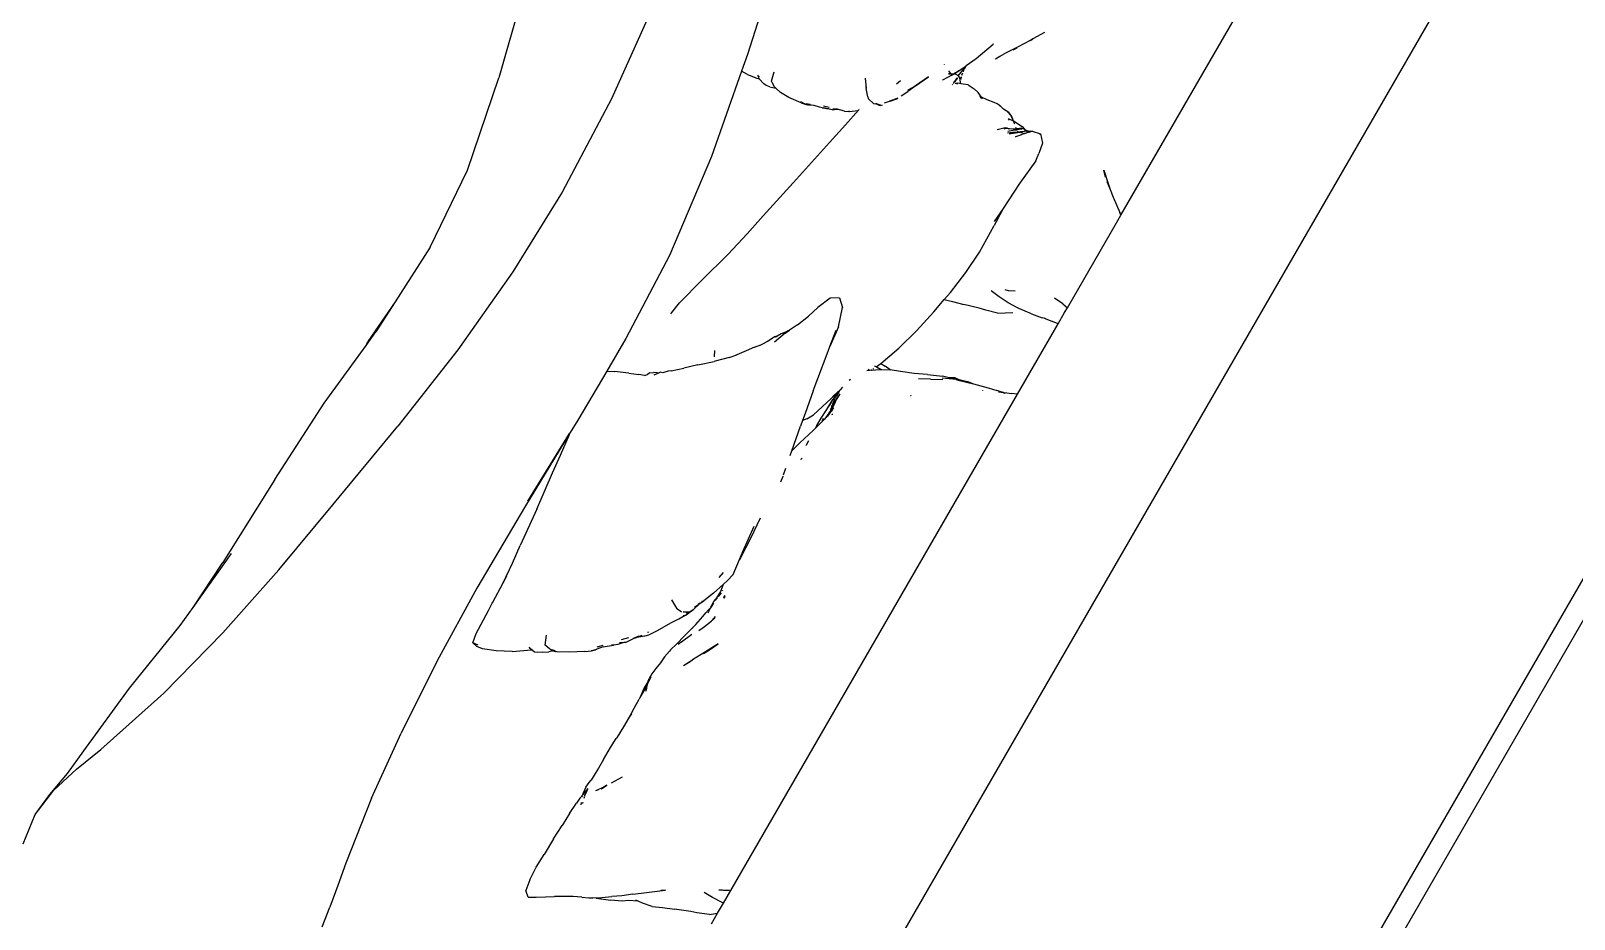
# Model space of a CAD drawing. Extents: x -4.5 to 11.4, y -6.8 to 6.5.
# Drawn here: x 2.802 to 3.981, y -5.005 to -4.326 of the extents above; entities that cross this region are included whole.
import ezdxf

# ---------------------------------------------------------------- set-up
doc = ezdxf.new("R2010")
doc.units = 0
doc.layers.get('0').update_dxf_attribs({"linetype": 'CONTINUOUS'})

msp = doc.modelspace()

# ---------------------------------------------------------------- linework, layer by layer
for p, q in [((3.4502, -5.046), (4.213, -3.725)), ((4.4062, -4.0517), (3.2733, -6.0133)), ((3.6347, -4.4664), (3.7888, -4.1997)), ((3.183, -4.2784), (3.1594, -4.3615)), ((3.2783, -4.3044), (3.2456, -4.3775)), ((3.3609, -4.3077), (3.3493, -4.3437)), ((3.5764, -4.3267), (3.5675, -4.3316)), ((3.5241, -4.3467), (3.537, -4.3356)), ((3.537, -4.3356), (3.5374, -4.3352)), ((3.5556, -4.338), (3.5455, -4.3431)), ((3.5524, -4.34), (3.5555, -4.3384)), ((3.5653, -4.3328), (3.5556, -4.338)), ((3.5653, -4.3328), (3.5675, -4.3316)), ((3.5675, -4.3316), (3.5658, -4.3326)), ((3.3493, -4.3437), (3.3449, -4.3563)), ((3.4996, -4.351), (3.4997, -4.3512)), ((3.5166, -4.3521), (3.5241, -4.3467)), ((3.5388, -4.3468), (3.5455, -4.3431)), ((3.5388, -4.3468), (3.5423, -4.345)), ((3.1355, -4.4319), (3.1594, -4.3615)), ((3.3449, -4.3563), (3.3219, -4.4216)), ((3.3494, -4.3588), (3.3449, -4.3563)), ((3.3494, -4.3588), (3.3566, -4.3616)), ((3.3566, -4.3616), (3.3582, -4.3621)), ((3.3581, -4.3607), (3.3572, -4.3593)), ((3.3582, -4.3621), (3.3581, -4.3607)), ((3.3582, -4.3604), (3.3586, -4.3608)), ((3.3619, -4.366), (3.3582, -4.3621)), ((3.3678, -4.3639), (3.3697, -4.3569)), ((3.4394, -4.3616), (3.44, -4.3696)), ((3.4502, -5.6757), (4.213, -4.3547)), ((3.4878, -4.3608), (3.4719, -4.3718)), ((3.4878, -4.3608), (3.472, -4.3716)), ((3.4778, -4.3675), (3.4878, -4.3608)), ((3.4985, -4.3631), (3.4986, -4.363)), ((3.4986, -4.363), (3.5063, -4.3588)), ((3.5044, -4.358), (3.5029, -4.3584)), ((3.5029, -4.3584), (3.5039, -4.3585)), ((3.503, -4.3561), (3.5044, -4.358)), ((3.504, -4.3585), (3.5063, -4.3588)), ((3.5046, -4.358), (3.5044, -4.358)), ((3.5044, -4.358), (3.5044, -4.3581)), ((3.5044, -4.3581), (3.5046, -4.3583)), ((3.5046, -4.358), (3.5071, -4.3583)), ((3.5046, -4.3583), (3.5063, -4.3588)), ((3.505, -4.3598), (3.5052, -4.3597)), ((3.5073, -4.3583), (3.5052, -4.3597)), ((3.5075, -4.3584), (3.5059, -4.3594)), ((3.5063, -4.3587), (3.5071, -4.3583)), ((3.5063, -4.3588), (3.5063, -4.3587)), ((3.5063, -4.3587), (3.5065, -4.3588)), ((3.5071, -4.3583), (3.5077, -4.3579)), ((3.5073, -4.3583), (3.5071, -4.3583)), ((3.5083, -4.3576), (3.5073, -4.3583)), ((3.5073, -4.3583), (3.5077, -4.3579)), ((3.5073, -4.3583), (3.5075, -4.3584)), ((3.511, -4.3561), (3.5075, -4.3584)), ((3.5075, -4.3584), (3.5082, -4.3585)), ((3.5077, -4.3579), (3.5083, -4.3576)), ((3.5082, -4.3585), (3.5103, -4.3597)), ((3.5083, -4.3576), (3.511, -4.3561)), ((3.5083, -4.3634), (3.5093, -4.3617)), ((3.5086, -4.3633), (3.5098, -4.3615)), ((3.5099, -4.3615), (3.5088, -4.3632)), ((3.5093, -4.3617), (3.5095, -4.3614)), ((3.5103, -4.3597), (3.5105, -4.36)), ((3.5105, -4.36), (3.5139, -4.3556)), ((3.5105, -4.36), (3.5117, -4.3618)), ((3.511, -4.3561), (3.5164, -4.3522)), ((3.5123, -4.3659), (3.5117, -4.3618)), ((3.5123, -4.3624), (3.5128, -4.3608)), ((3.5127, -4.3608), (3.5123, -4.3624)), ((3.5132, -4.3592), (3.5131, -4.3594)), ((3.5136, -4.3578), (3.5132, -4.3592)), ((3.5132, -4.3593), (3.5136, -4.3578)), ((3.516, -4.3529), (3.5139, -4.3556)), ((3.514, -4.3566), (3.5147, -4.3555)), ((3.5146, -4.3555), (3.514, -4.3566)), ((3.5154, -4.3538), (3.5149, -4.3549)), ((3.5151, -4.3547), (3.5162, -4.3528)), ((3.516, -4.3529), (3.5154, -4.3538)), ((3.5161, -4.3528), (3.516, -4.3529)), ((3.5164, -4.3522), (3.5161, -4.3528)), ((3.5163, -4.3526), (3.5166, -4.3521)), ((3.5164, -4.3522), (3.5166, -4.3521)), ((3.3637, -4.3674), (3.3619, -4.366)), ((3.3664, -4.3682), (3.3637, -4.3674)), ((3.3664, -4.3682), (3.3711, -4.3693)), ((3.3684, -4.3656), (3.3678, -4.3639)), ((3.37, -4.3682), (3.3684, -4.3656)), ((3.37, -4.3682), (3.3711, -4.3693)), ((3.3711, -4.3693), (3.3745, -4.3726)), ((3.3811, -4.3765), (3.3745, -4.3726)), ((3.4397, -4.3682), (3.44, -4.3696)), ((3.4414, -4.3759), (3.44, -4.3696)), ((3.4662, -4.3638), (3.4633, -4.3664)), ((3.4667, -4.3753), (3.4719, -4.3718)), ((3.4721, -4.3707), (3.4778, -4.3675)), ((3.5061, -4.3668), (3.5064, -4.3664)), ((3.5068, -4.3658), (3.5076, -4.3646)), ((3.5071, -4.3656), (3.5076, -4.3646)), ((3.5076, -4.3646), (3.5083, -4.3637)), ((3.5076, -4.3646), (3.5081, -4.3637)), ((3.5084, -4.3637), (3.508, -4.3644)), ((3.5081, -4.3655), (3.5099, -4.3659)), ((3.5081, -4.3655), (3.5102, -4.3655)), ((3.5123, -4.3659), (3.5102, -4.3655)), ((3.5142, -4.3662), (3.5123, -4.3659)), ((3.5179, -4.3669), (3.5142, -4.3662)), ((3.5179, -4.3669), (3.5227, -4.3698)), ((3.5227, -4.3698), (3.5256, -4.3726)), ((3.5281, -4.3762), (3.5256, -4.3726)), ((3.2456, -4.3775), (3.2079, -4.4489)), ((3.3905, -4.3805), (3.3811, -4.3765)), ((3.39, -4.3794), (3.3931, -4.3814)), ((3.3905, -4.3805), (3.3943, -4.3819)), ((3.3943, -4.3819), (3.393, -4.3812)), ((3.3943, -4.3819), (3.3931, -4.3814)), ((3.3942, -4.3811), (3.3973, -4.3816)), ((3.3957, -4.3821), (3.3943, -4.3819)), ((3.3963, -4.3823), (3.3943, -4.3819)), ((3.3943, -4.3819), (3.3955, -4.382)), ((3.3961, -4.3821), (3.398, -4.3822)), ((3.397, -4.3822), (3.3961, -4.3822)), ((3.4004, -4.3825), (3.3963, -4.3823)), ((3.397, -4.3822), (3.398, -4.3822)), ((3.4043, -4.3838), (3.4004, -4.3825)), ((3.4064, -4.3843), (3.4043, -4.3838)), ((3.4097, -4.3851), (3.4064, -4.3843)), ((3.4064, -4.3843), (3.4074, -4.3844)), ((3.4119, -4.384), (3.4074, -4.3832)), ((3.4074, -4.3844), (3.4075, -4.3844)), ((3.4087, -4.3847), (3.4075, -4.3844)), ((3.4075, -4.3844), (3.4084, -4.3845)), ((3.4087, -4.3845), (3.4115, -4.3848)), ((3.4109, -4.3852), (3.4087, -4.3847)), ((3.4109, -4.3852), (3.4097, -4.3851)), ((3.414, -4.3858), (3.4109, -4.3852)), ((3.414, -4.3858), (3.4179, -4.3854)), ((3.4177, -4.3853), (3.4147, -4.3854)), ((3.4174, -4.3853), (3.4184, -4.3852)), ((3.4179, -4.3854), (3.4177, -4.3853)), ((3.4179, -4.3854), (3.4186, -4.3853)), ((3.4236, -4.3868), (3.4179, -4.3854)), ((3.4341, -4.3862), (3.4243, -4.3973)), ((3.4273, -4.3872), (3.4338, -4.3863)), ((3.4338, -4.3863), (3.4341, -4.3862)), ((3.4347, -4.3856), (3.4341, -4.3862)), ((3.4353, -4.3848), (3.4353, -4.3849)), ((3.4414, -4.3759), (3.4414, -4.376)), ((3.4414, -4.376), (3.4417, -4.3773)), ((3.446, -4.3813), (3.4417, -4.3773)), ((3.449, -4.3819), (3.446, -4.3813)), ((3.4473, -4.3811), (3.449, -4.3819)), ((3.4477, -4.3811), (3.4476, -4.3811)), ((3.4477, -4.3811), (3.4507, -4.3822)), ((3.4492, -4.382), (3.4477, -4.3811)), ((3.449, -4.3819), (3.4492, -4.382)), ((3.4492, -4.382), (3.4498, -4.3824)), ((3.4504, -4.3823), (3.4492, -4.382)), ((3.4498, -4.3824), (3.4504, -4.3823)), ((3.4513, -4.3825), (3.4498, -4.3824)), ((3.4504, -4.3823), (3.4507, -4.3822)), ((3.4513, -4.3825), (3.4504, -4.3823)), ((3.4507, -4.3822), (3.4513, -4.3825)), ((3.4507, -4.3822), (3.451, -4.3822)), ((3.4513, -4.3825), (3.4526, -4.3822)), ((3.4583, -4.3793), (3.4539, -4.3807)), ((3.4606, -4.3783), (3.4578, -4.3793)), ((3.4583, -4.3793), (3.4635, -4.3774)), ((3.4609, -4.3782), (3.4609, -4.3782)), ((3.464, -4.3771), (3.4616, -4.3779)), ((3.4635, -4.3774), (3.4645, -4.377)), ((3.527, -4.3758), (3.528, -4.3771)), ((3.5281, -4.3762), (3.527, -4.3758)), ((3.5325, -4.3782), (3.5281, -4.3762)), ((3.5283, -4.3767), (3.5288, -4.3775)), ((3.538, -4.3802), (3.5325, -4.3782)), ((3.5402, -4.3813), (3.538, -4.3802)), ((3.5425, -4.3828), (3.5402, -4.3813)), ((3.5417, -4.3825), (3.5425, -4.3828)), ((3.5425, -4.3828), (3.5451, -4.3853)), ((3.5491, -4.388), (3.5451, -4.3853)), ((3.412, -4.4108), (3.4243, -4.3973)), ((3.4236, -4.3868), (3.4265, -4.3872)), ((3.4273, -4.3872), (3.4265, -4.3872)), ((3.5509, -4.3903), (3.5477, -4.3872)), ((3.5507, -4.3903), (3.5477, -4.3872)), ((3.5495, -4.3937), (3.5488, -4.3929)), ((3.5527, -4.3945), (3.5488, -4.3929)), ((3.5509, -4.3903), (3.5491, -4.388)), ((3.5514, -4.391), (3.5509, -4.3903)), ((3.5509, -4.3903), (3.5509, -4.3903)), ((3.551, -4.3906), (3.5509, -4.3903)), ((3.5514, -4.391), (3.551, -4.3906)), ((3.5524, -4.3939), (3.551, -4.3906)), ((3.5524, -4.3939), (3.5514, -4.391)), ((3.5527, -4.3945), (3.5524, -4.3939)), ((3.5533, -4.3947), (3.5527, -4.3945)), ((3.5531, -4.3956), (3.5527, -4.3945)), ((3.5529, -4.3955), (3.5529, -4.3955)), ((3.5531, -4.3957), (3.553, -4.3957)), ((3.5534, -4.3966), (3.5531, -4.3957)), ((3.5536, -4.3969), (3.5532, -4.3959)), ((3.5533, -4.3947), (3.5593, -4.3986)), ((3.5462, -4.3997), (3.5402, -4.4012)), ((3.5456, -4.4003), (3.5472, -4.4)), ((3.548, -4.3999), (3.5462, -4.3997)), ((3.5472, -4.4), (3.5462, -4.3997)), ((3.5472, -4.4), (3.548, -4.3999)), ((3.5488, -4.4005), (3.5472, -4.4)), ((3.5571, -4.403), (3.5482, -4.4038)), ((3.5521, -4.4033), (3.5482, -4.4038)), ((3.5522, -4.4017), (3.5484, -4.4024)), ((3.5496, -4.4004), (3.5488, -4.4005)), ((3.5488, -4.4005), (3.549, -4.4006)), ((3.5574, -4.4031), (3.5493, -4.4045)), ((3.5496, -4.4004), (3.5547, -4.4001)), ((3.557, -4.4029), (3.5521, -4.4033)), ((3.5534, -4.4015), (3.5522, -4.4017)), ((3.5534, -4.4015), (3.5526, -4.4014)), ((3.5535, -4.4015), (3.5526, -4.4017)), ((3.555, -4.4013), (3.5534, -4.4015)), ((3.5535, -4.4015), (3.5534, -4.4015)), ((3.555, -4.4013), (3.5535, -4.4015)), ((3.5541, -4.4017), (3.5535, -4.4015)), ((3.5543, -4.4018), (3.5541, -4.4017)), ((3.5542, -4.4065), (3.5594, -4.4044)), ((3.5587, -4.4049), (3.5542, -4.4065)), ((3.5547, -4.4001), (3.5544, -4.3993)), ((3.5547, -4.4001), (3.5573, -4.4)), ((3.555, -4.4013), (3.5547, -4.4009)), ((3.5551, -4.4013), (3.555, -4.4008)), ((3.5553, -4.4017), (3.555, -4.4013)), ((3.5551, -4.4013), (3.555, -4.4013)), ((3.5589, -4.4007), (3.5551, -4.4013)), ((3.5553, -4.4017), (3.5551, -4.4013)), ((3.557, -4.4029), (3.5558, -4.4024)), ((3.5581, -4.4028), (3.557, -4.4029)), ((3.5571, -4.403), (3.557, -4.4029)), ((3.5581, -4.4028), (3.5571, -4.403)), ((3.5574, -4.4031), (3.5571, -4.403)), ((3.5573, -4.4), (3.5586, -4.4)), ((3.5583, -4.4029), (3.5574, -4.4031)), ((3.5595, -4.4027), (3.5581, -4.4028)), ((3.5581, -4.4028), (3.5583, -4.4029)), ((3.5595, -4.4027), (3.5583, -4.4029)), ((3.559, -4.4038), (3.5585, -4.4036)), ((3.561, -4.401), (3.5586, -4.4)), ((3.5592, -4.4033), (3.5598, -4.4035)), ((3.5593, -4.3986), (3.561, -4.4007)), ((3.5594, -4.4044), (3.56, -4.4042)), ((3.5626, -4.4022), (3.5595, -4.4027)), ((3.56, -4.4042), (3.5599, -4.4042)), ((3.56, -4.4042), (3.5608, -4.404)), ((3.5602, -4.4043), (3.56, -4.4042)), ((3.5606, -4.4039), (3.5608, -4.404)), ((3.5608, -4.404), (3.5615, -4.4037)), ((3.5608, -4.404), (3.5611, -4.4041)), ((3.561, -4.4007), (3.561, -4.401)), ((3.5637, -4.4021), (3.561, -4.401)), ((3.5611, -4.4041), (3.561, -4.4041)), ((3.5611, -4.4012), (3.5613, -4.4022)), ((3.5616, -4.4039), (3.5611, -4.4041)), ((3.5611, -4.4041), (3.5611, -4.4041)), ((3.5615, -4.4037), (3.5649, -4.4027)), ((3.5615, -4.4035), (3.5615, -4.4037)), ((3.5615, -4.4037), (3.5616, -4.4039)), ((3.565, -4.4027), (3.5616, -4.4039)), ((3.5616, -4.4039), (3.5616, -4.404)), ((3.5626, -4.4022), (3.5637, -4.4021)), ((3.5637, -4.4021), (3.5654, -4.402)), ((3.5642, -4.4023), (3.5637, -4.4021)), ((3.5649, -4.4026), (3.5644, -4.4024)), ((3.5649, -4.4027), (3.5668, -4.4021)), ((3.5649, -4.4026), (3.5649, -4.4027)), ((3.5649, -4.4027), (3.565, -4.4027)), ((3.5668, -4.4021), (3.565, -4.4027)), ((3.565, -4.4027), (3.5653, -4.4033)), ((3.5654, -4.402), (3.5668, -4.4021)), ((3.5668, -4.4021), (3.5732, -4.4042)), ((3.5732, -4.4042), (3.5728, -4.4052)), ((3.5732, -4.4042), (3.5748, -4.4114)), ((3.3219, -4.4216), (3.2898, -4.4972)), ((3.3868, -4.439), (3.412, -4.4108)), ((3.5697, -4.4248), (3.572, -4.4194)), ((3.5748, -4.4114), (3.572, -4.4194)), ((3.1068, -4.4909), (3.1355, -4.4319)), ((3.5697, -4.4248), (3.5572, -4.4423)), ((3.6216, -4.4321), (3.625, -4.4422)), ((3.623, -4.4374), (3.6216, -4.4321)), ((3.3868, -4.439), (3.3613, -4.4669)), ((3.5572, -4.4423), (3.5447, -4.4612)), ((3.6241, -4.4407), (3.6265, -4.4467)), ((3.625, -4.4422), (3.6265, -4.4467)), ((3.2079, -4.4489), (3.1701, -4.5098)), ((3.6265, -4.4467), (3.6289, -4.4526)), ((3.6289, -4.4526), (3.6339, -4.4643)), ((3.3491, -4.4806), (3.3613, -4.4669)), ((3.5447, -4.4612), (3.5379, -4.4713)), ((3.5447, -4.4612), (3.5393, -4.4716)), ((3.6313, -4.4722), (3.6347, -4.4664)), ((3.6347, -4.4664), (3.6339, -4.4643)), ((3.3346, -4.4963), (3.3491, -4.4806)), ((3.5267, -4.4946), (3.5378, -4.4744)), ((3.5393, -4.4716), (3.5378, -4.4744)), ((3.5938, -4.5373), (3.6313, -4.4722)), ((3.6312, -4.4719), (3.6313, -4.4722)), ((3.1068, -4.4909), (3.0801, -4.5327)), ((3.2898, -4.4972), (3.2565, -4.5608)), ((3.3146, -4.5162), (3.3346, -4.4963)), ((3.5162, -4.5102), (3.5267, -4.4946)), ((3.1701, -4.5098), (3.128, -4.5694)), ((3.2975, -4.5333), (3.3146, -4.5162)), ((3.5044, -4.5254), (3.5162, -4.5102)), ((3.4997, -4.5309), (3.5044, -4.5254)), ((3.5417, -4.5288), (3.5356, -4.5243)), ((3.5489, -4.5243), (3.5463, -4.5236)), ((3.5471, -4.5237), (3.5463, -4.5236)), ((3.5539, -4.5246), (3.5489, -4.5243)), ((3.0801, -4.5327), (3.0594, -4.5629)), ((3.0801, -4.5327), (3.0654, -4.5557)), ((3.2915, -4.5407), (3.2975, -4.5333)), ((3.3959, -4.5437), (3.4031, -4.5369)), ((3.4126, -4.5299), (3.4031, -4.5369)), ((3.4196, -4.5296), (3.4126, -4.5299)), ((3.4189, -4.5518), (3.422, -4.5369)), ((3.4196, -4.5296), (3.422, -4.5369)), ((3.4917, -4.5403), (3.4997, -4.5309)), ((3.4997, -4.5309), (3.5061, -4.5323)), ((3.5061, -4.5323), (3.5146, -4.5346)), ((3.5265, -4.5376), (3.5146, -4.5346)), ((3.5314, -4.5391), (3.5265, -4.5376)), ((3.5404, -4.5413), (3.5314, -4.5391)), ((3.5487, -4.5334), (3.5417, -4.5288)), ((3.5568, -4.5378), (3.5487, -4.5334)), ((3.5663, -4.5419), (3.5568, -4.5378)), ((3.5904, -4.5342), (3.5841, -4.5298)), ((3.5904, -4.5342), (3.5938, -4.5373)), ((3.5917, -4.5408), (3.5938, -4.5373)), ((3.2908, -4.5418), (3.2915, -4.5407)), ((3.3877, -4.5503), (3.3816, -4.5542)), ((3.3877, -4.5503), (3.3959, -4.5437)), ((3.4189, -4.5518), (3.4124, -4.5668)), ((3.4785, -4.5547), (3.4917, -4.5403)), ((3.5404, -4.5413), (3.5521, -4.5408)), ((3.5556, -4.6033), (3.5867, -4.5495)), ((3.5663, -4.5419), (3.5746, -4.5449)), ((3.5769, -4.5455), (3.5746, -4.5449)), ((3.5758, -4.545), (3.5769, -4.5455)), ((3.5769, -4.5455), (3.5824, -4.5478)), ((3.5867, -4.5495), (3.5824, -4.5478)), ((3.5867, -4.5495), (3.5917, -4.5408)), ((3.5915, -4.5406), (3.5917, -4.5408)), ((3.058, -4.566), (3.0654, -4.5557)), ((3.058, -4.566), (3.0594, -4.5629)), ((3.2565, -4.5608), (3.2419, -4.5856)), ((3.3595, -4.5655), (3.3659, -4.5621)), ((3.3659, -4.5621), (3.3644, -4.563)), ((3.3701, -4.5594), (3.3659, -4.5621)), ((3.3782, -4.5565), (3.37, -4.5635)), ((3.3722, -4.559), (3.3701, -4.5594)), ((3.3722, -4.559), (3.3708, -4.5598)), ((3.3751, -4.5571), (3.3722, -4.559)), ((3.3784, -4.5558), (3.3751, -4.5571)), ((3.3784, -4.5558), (3.3767, -4.5567)), ((3.3782, -4.5565), (3.3814, -4.5543)), ((3.3782, -4.5565), (3.3803, -4.5548)), ((3.3803, -4.5548), (3.3784, -4.5558)), ((3.3814, -4.5543), (3.3803, -4.5548)), ((3.3814, -4.5543), (3.3816, -4.5542)), ((3.4124, -4.5668), (3.4172, -4.5543)), ((3.465, -4.5681), (3.4785, -4.5547)), ((3.026, -4.6101), (3.058, -4.566)), ((3.128, -4.5694), (3.0822, -4.6277)), ((3.3242, -4.5747), (3.3245, -4.5699)), ((3.3353, -4.5752), (3.3248, -4.5781)), ((3.3353, -4.5752), (3.3413, -4.5731)), ((3.3413, -4.5731), (3.3386, -4.5741)), ((3.3484, -4.5702), (3.3413, -4.5731)), ((3.3547, -4.5673), (3.3484, -4.5702)), ((3.3547, -4.5673), (3.3595, -4.5655)), ((3.359, -4.5658), (3.3595, -4.5655)), ((3.3997, -4.6007), (3.411, -4.5703)), ((3.411, -4.5703), (3.4124, -4.5668)), ((3.4514, -4.5798), (3.465, -4.5681)), ((3.2419, -4.5856), (3.2198, -4.623)), ((3.2419, -4.5856), (3.2477, -4.586)), ((3.2588, -4.5872), (3.2477, -4.586)), ((3.2588, -4.5872), (3.2663, -4.5883)), ((3.2747, -4.587), (3.2731, -4.5881)), ((3.2747, -4.587), (3.2776, -4.5866)), ((3.2804, -4.5868), (3.2776, -4.5866)), ((3.2815, -4.5871), (3.2779, -4.5887)), ((3.2815, -4.5871), (3.2804, -4.5868)), ((3.283, -4.5864), (3.2815, -4.5871)), ((3.2847, -4.5868), (3.283, -4.5864)), ((3.2888, -4.5856), (3.2847, -4.5868)), ((3.2912, -4.5855), (3.2888, -4.5856)), ((3.2912, -4.5855), (3.3007, -4.5834)), ((3.3115, -4.5807), (3.3007, -4.5834)), ((3.3115, -4.5807), (3.324, -4.5783)), ((3.3248, -4.5781), (3.324, -4.5783)), ((3.4426, -4.5852), (3.4407, -4.5854)), ((3.4427, -4.5852), (3.4416, -4.5844)), ((3.4426, -4.5852), (3.4416, -4.5844)), ((3.4427, -4.5852), (3.4426, -4.5852)), ((3.4445, -4.585), (3.4427, -4.5852)), ((3.444, -4.5849), (3.4446, -4.5845)), ((3.4445, -4.585), (3.4501, -4.5845)), ((3.4455, -4.5839), (3.4459, -4.5836)), ((3.4464, -4.5816), (3.4466, -4.5818)), ((3.4477, -4.5824), (3.4466, -4.5818)), ((3.4478, -4.5823), (3.4466, -4.5818)), ((3.4474, -4.5826), (3.4477, -4.5824)), ((3.4515, -4.5845), (3.4477, -4.5824)), ((3.4478, -4.5823), (3.4514, -4.5798)), ((3.4486, -4.5828), (3.4478, -4.5823)), ((3.4486, -4.5828), (3.451, -4.5841)), ((3.4516, -4.5845), (3.4486, -4.5828)), ((3.4501, -4.5845), (3.4515, -4.5845)), ((3.451, -4.5841), (3.4518, -4.5845)), ((3.4514, -4.5798), (3.4546, -4.5819)), ((3.4515, -4.5845), (3.4516, -4.5845)), ((3.4516, -4.5845), (3.4518, -4.5845)), ((3.4518, -4.5845), (3.4583, -4.5847)), ((3.4585, -4.5847), (3.4546, -4.5819)), ((3.4585, -4.5847), (3.4583, -4.5847)), ((3.4664, -4.5859), (3.4585, -4.5847)), ((3.4768, -4.5875), (3.4664, -4.5859)), ((3.2708, -4.5889), (3.2663, -4.5883)), ((3.2708, -4.5889), (3.2731, -4.5881)), ((3.4221, -4.5979), (3.4201, -4.5999)), ((3.4281, -4.5919), (3.4272, -4.5928)), ((3.487, -4.5881), (3.4768, -4.5875)), ((3.4892, -4.5917), (3.48, -4.5915)), ((3.487, -4.5881), (3.4983, -4.5896)), ((3.4892, -4.5917), (3.4893, -4.5917)), ((3.4893, -4.5917), (3.4987, -4.5919)), ((3.5089, -4.5919), (3.4982, -4.5909)), ((3.5035, -4.5907), (3.4983, -4.5896)), ((3.5035, -4.5907), (3.5032, -4.5907)), ((3.508, -4.5907), (3.5035, -4.5907)), ((3.5084, -4.5917), (3.5035, -4.5907)), ((3.5084, -4.5917), (3.5061, -4.5913)), ((3.508, -4.5907), (3.5121, -4.5926)), ((3.5089, -4.5919), (3.5084, -4.5917)), ((3.5092, -4.592), (3.5084, -4.5917)), ((3.5089, -4.592), (3.5089, -4.5919)), ((3.5104, -4.5925), (3.5089, -4.592)), ((3.5089, -4.592), (3.5127, -4.593)), ((3.5092, -4.592), (3.5089, -4.592)), ((3.5093, -4.592), (3.5092, -4.592)), ((3.5121, -4.5926), (3.5093, -4.592)), ((3.5127, -4.593), (3.5093, -4.592)), ((3.5097, -4.5924), (3.5104, -4.5925)), ((3.5104, -4.5925), (3.522, -4.5953)), ((3.5195, -4.5943), (3.5121, -4.5926)), ((3.5121, -4.5926), (3.513, -4.593)), ((3.513, -4.593), (3.5127, -4.593)), ((3.513, -4.593), (3.5131, -4.5931)), ((3.5133, -4.5931), (3.5131, -4.5931)), ((3.5195, -4.5943), (3.522, -4.5953)), ((3.522, -4.5953), (3.5222, -4.5954)), ((3.5222, -4.5954), (3.5334, -4.5984)), ((3.5334, -4.5984), (3.5399, -4.6004)), ((2.9882, -4.6684), (3.026, -4.6101)), ((3.331, -4.9923), (3.5556, -4.6033)), ((3.3997, -4.6007), (3.3934, -4.618)), ((3.3998, -4.619), (3.4134, -4.6065)), ((3.4099, -4.6149), (3.4146, -4.6073)), ((3.4137, -4.6091), (3.4124, -4.6115)), ((3.4155, -4.6043), (3.4134, -4.6065)), ((3.4182, -4.6052), (3.4136, -4.6141)), ((3.4136, -4.6103), (3.4136, -4.6104)), ((3.4137, -4.6091), (3.4146, -4.6073)), ((3.4147, -4.6102), (3.4142, -4.6119)), ((3.4166, -4.6092), (3.4145, -4.613)), ((3.4157, -4.6104), (3.4145, -4.6127)), ((3.4146, -4.6109), (3.4165, -4.6063)), ((3.4146, -4.6073), (3.4147, -4.6073)), ((3.4147, -4.6102), (3.4146, -4.6109)), ((3.4147, -4.6072), (3.415, -4.6067)), ((3.4149, -4.6069), (3.4147, -4.6072)), ((3.4147, -4.6072), (3.4147, -4.6072)), ((3.4147, -4.6072), (3.4147, -4.6073)), ((3.415, -4.609), (3.4147, -4.6102)), ((3.4147, -4.6095), (3.4147, -4.6102)), ((3.4148, -4.6086), (3.4148, -4.6089)), ((3.4161, -4.6054), (3.4149, -4.6069)), ((3.415, -4.6067), (3.4149, -4.6069)), ((3.4149, -4.6069), (3.4149, -4.6071)), ((3.415, -4.6067), (3.4166, -4.6035)), ((3.4154, -4.6078), (3.4152, -4.6083)), ((3.4201, -4.5999), (3.4155, -4.6043)), ((3.4155, -4.6043), (3.4166, -4.6035)), ((3.4182, -4.6052), (3.4157, -4.6102)), ((3.4157, -4.6102), (3.4186, -4.6055)), ((3.4157, -4.6104), (3.4157, -4.6102)), ((3.4161, -4.6054), (3.4159, -4.6063)), ((3.4177, -4.6034), (3.4161, -4.6054)), ((3.4167, -4.6035), (3.4161, -4.6054)), ((3.4163, -4.6059), (3.417, -4.605)), ((3.4166, -4.6035), (3.4167, -4.6035)), ((3.4167, -4.6035), (3.4188, -4.602)), ((3.4169, -4.6054), (3.417, -4.605)), ((3.417, -4.605), (3.418, -4.6038)), ((3.4188, -4.602), (3.4177, -4.6034)), ((3.4179, -4.6046), (3.4193, -4.6017)), ((3.4189, -4.6019), (3.418, -4.6038)), ((3.4186, -4.6055), (3.4201, -4.603)), ((3.4188, -4.602), (3.4189, -4.6019)), ((3.4189, -4.6019), (3.4193, -4.6017)), ((3.4193, -4.6017), (3.4201, -4.5999)), ((3.4193, -4.6017), (3.4193, -4.6016)), ((3.4741, -4.6046), (3.4739, -4.6045)), ((3.4742, -4.6046), (3.474, -4.6043)), ((3.4741, -4.6043), (3.4743, -4.6045)), ((3.5292, -4.6004), (3.5291, -4.6003)), ((3.5293, -4.6004), (3.5292, -4.6004)), ((3.5438, -4.6016), (3.5399, -4.6004)), ((3.5413, -4.6015), (3.545, -4.6019)), ((3.5444, -4.6019), (3.5413, -4.6015)), ((3.5438, -4.6016), (3.5417, -4.6011)), ((3.544, -4.6017), (3.5438, -4.6016)), ((3.545, -4.6019), (3.544, -4.6017)), ((3.5444, -4.6019), (3.5461, -4.6025)), ((3.5449, -4.602), (3.5444, -4.6019)), ((3.5455, -4.6022), (3.5449, -4.602)), ((3.5456, -4.6021), (3.5449, -4.602)), ((3.545, -4.6019), (3.5475, -4.6022)), ((3.5456, -4.6021), (3.545, -4.6019)), ((3.5455, -4.6022), (3.5461, -4.6025)), ((3.5461, -4.6025), (3.5463, -4.6025)), ((3.5475, -4.6022), (3.5512, -4.6027)), ((3.5555, -4.6033), (3.5512, -4.6027)), ((3.5556, -4.6033), (3.5555, -4.6033)), ((3.3934, -4.618), (3.3915, -4.6234)), ((3.3947, -4.6222), (3.3915, -4.6234)), ((3.3947, -4.6222), (3.3998, -4.619)), ((3.4023, -4.6272), (3.4056, -4.6215)), ((3.4056, -4.6215), (3.4099, -4.6149)), ((3.4082, -4.6224), (3.4064, -4.6242)), ((3.4068, -4.6234), (3.4076, -4.6215)), ((3.4082, -4.6224), (3.4076, -4.6231)), ((3.4116, -4.6178), (3.4082, -4.6224)), ((3.4091, -4.6215), (3.4082, -4.6224)), ((3.4085, -4.6222), (3.4091, -4.6215)), ((3.4091, -4.6215), (3.4109, -4.6192)), ((3.4099, -4.6207), (3.4091, -4.6215)), ((3.4101, -4.6204), (3.41, -4.6206)), ((3.4109, -4.6192), (3.4101, -4.6204)), ((3.4105, -4.62), (3.4103, -4.6202)), ((3.4137, -4.6156), (3.4105, -4.62)), ((3.4105, -4.62), (3.411, -4.6189)), ((3.411, -4.6189), (3.4109, -4.6192)), ((3.411, -4.6189), (3.4111, -4.6189)), ((3.4111, -4.6189), (3.4137, -4.6155)), ((3.4118, -4.6177), (3.4111, -4.6189)), ((3.4118, -4.6177), (3.4116, -4.6178)), ((3.4119, -4.6174), (3.4118, -4.6177)), ((3.4124, -4.6115), (3.4119, -4.6125)), ((3.4119, -4.6174), (3.4125, -4.6164)), ((3.4119, -4.6174), (3.4119, -4.6174)), ((3.4136, -4.6141), (3.4125, -4.6164)), ((3.4125, -4.6164), (3.4136, -4.6144)), ((3.4129, -4.6151), (3.4136, -4.6139)), ((3.4135, -4.6118), (3.4136, -4.6139)), ((3.4145, -4.6127), (3.4136, -4.6144)), ((3.4145, -4.613), (3.4136, -4.6144)), ((3.4136, -4.6139), (3.414, -4.6133)), ((3.4136, -4.6139), (3.4136, -4.6141)), ((3.4136, -4.6141), (3.4136, -4.6144)), ((3.4136, -4.6144), (3.4137, -4.6144)), ((3.4137, -4.6144), (3.4137, -4.6155)), ((3.4143, -4.6147), (3.4137, -4.6156)), ((3.4137, -4.6155), (3.4143, -4.6147)), ((3.4137, -4.6155), (3.4137, -4.6156)), ((3.4137, -4.6156), (3.4138, -4.6163)), ((3.4139, -4.6184), (3.414, -4.6191)), ((3.414, -4.6182), (3.414, -4.6191)), ((3.4142, -4.6119), (3.4146, -4.6109)), ((3.4143, -4.6147), (3.4142, -4.6157)), ((3.4145, -4.613), (3.4143, -4.6147)), ((3.4151, -4.6137), (3.4143, -4.6147)), ((3.4143, -4.6147), (3.4143, -4.6147)), ((3.4145, -4.6127), (3.4145, -4.613)), ((3.4146, -4.6109), (3.4146, -4.6111)), ((3.0326, -4.6879), (3.0822, -4.6277)), ((3.2135, -4.6333), (3.1798, -4.6886)), ((3.1816, -4.6851), (3.2135, -4.6333)), ((3.2066, -4.6498), (3.2133, -4.634)), ((3.2133, -4.634), (3.2135, -4.6333)), ((3.2177, -4.6264), (3.2135, -4.6333)), ((3.2198, -4.623), (3.2177, -4.6264)), ((3.3834, -4.6465), (3.39, -4.6276)), ((3.3897, -4.6402), (3.3997, -4.6309)), ((3.3915, -4.6234), (3.39, -4.6276)), ((3.401, -4.6296), (3.3997, -4.6309)), ((3.401, -4.6296), (3.4007, -4.6301)), ((3.4064, -4.6242), (3.401, -4.6296)), ((3.4023, -4.6272), (3.401, -4.6296)), ((3.4064, -4.6242), (3.4062, -4.6246)), ((3.4068, -4.6234), (3.4064, -4.6242)), ((3.3897, -4.6402), (3.3834, -4.6465)), ((3.3942, -4.6421), (3.394, -4.6425)), ((3.396, -4.6388), (3.3942, -4.6421)), ((3.2004, -4.6633), (3.2066, -4.6498)), ((3.3821, -4.6502), (3.3834, -4.6465)), ((3.3902, -4.6528), (3.3899, -4.6534)), ((3.3909, -4.6521), (3.3903, -4.6533)), ((2.9882, -4.6684), (2.9484, -4.732)), ((3.1884, -4.6911), (3.2004, -4.6633)), ((3.3763, -4.6661), (3.3745, -4.6704)), ((3.3763, -4.666), (3.3763, -4.6661)), ((3.3785, -4.66), (3.3766, -4.6652)), ((2.9912, -4.7374), (3.0326, -4.6879)), ((3.1798, -4.6886), (3.1425, -4.7516)), ((3.1884, -4.6911), (3.1757, -4.7189)), ((3.3459, -4.7235), (3.3544, -4.7042)), ((3.3592, -4.698), (3.3516, -4.7135)), ((3.3516, -4.7135), (3.344, -4.7284)), ((2.9258, -4.7662), (2.955, -4.7249)), ((3.1698, -4.7324), (3.1757, -4.7189)), ((3.3433, -4.7297), (3.3459, -4.7235)), ((3.344, -4.7284), (3.3433, -4.7297)), ((2.9258, -4.7662), (2.9484, -4.732)), ((2.9485, -4.7857), (2.9912, -4.7374)), ((3.1628, -4.7474), (3.1698, -4.7324)), ((3.3308, -4.7395), (3.3276, -4.7434)), ((3.3385, -4.741), (3.3433, -4.7297)), ((3.1425, -4.7516), (3.1124, -4.8071)), ((3.1548, -4.7623), (3.1628, -4.7474)), ((3.1628, -4.7474), (3.1656, -4.7421)), ((3.3233, -4.7553), (3.3309, -4.7486)), ((3.3309, -4.7486), (3.3287, -4.754)), ((3.331, -4.7486), (3.3309, -4.7486)), ((3.331, -4.7485), (3.3339, -4.746)), ((3.331, -4.7486), (3.331, -4.7485)), ((3.3339, -4.746), (3.3385, -4.741)), ((3.1514, -4.7686), (3.1544, -4.7631)), ((3.1544, -4.7631), (3.1548, -4.7623)), ((3.2913, -4.7604), (3.2952, -4.7668)), ((3.3078, -4.7682), (3.3131, -4.7633)), ((3.3123, -4.7639), (3.309, -4.7664)), ((3.3131, -4.7629), (3.3118, -4.764)), ((3.3123, -4.7639), (3.3131, -4.7633)), ((3.3131, -4.7633), (3.3161, -4.7612)), ((3.3131, -4.7633), (3.3143, -4.7622)), ((3.315, -4.7613), (3.3145, -4.7618)), ((3.315, -4.7616), (3.3153, -4.7613)), ((3.3233, -4.7553), (3.3161, -4.7612)), ((3.3233, -4.7629), (3.3217, -4.7658)), ((3.322, -4.7649), (3.3236, -4.7617)), ((3.3233, -4.7629), (3.322, -4.7649)), ((3.3236, -4.7617), (3.3253, -4.7599)), ((3.3247, -4.7609), (3.3249, -4.7607)), ((3.3253, -4.7599), (3.3249, -4.7607)), ((3.3251, -4.7605), (3.3263, -4.759)), ((3.3268, -4.7575), (3.3253, -4.7598)), ((3.3253, -4.7598), (3.3264, -4.7587)), ((3.3253, -4.7599), (3.3253, -4.7598)), ((3.3253, -4.7599), (3.3253, -4.7599)), ((3.3287, -4.754), (3.3268, -4.7575)), ((3.3292, -4.755), (3.3271, -4.7579)), ((3.3272, -4.758), (3.3276, -4.7575)), ((3.3291, -4.7553), (3.3276, -4.7575)), ((3.3304, -4.7533), (3.3301, -4.7538)), ((3.3313, -4.7587), (3.332, -4.7569)), ((3.3313, -4.7587), (3.332, -4.757)), ((3.3316, -4.7591), (3.332, -4.7576)), ((3.3321, -4.7578), (3.3316, -4.7591)), ((2.9159, -4.7801), (2.9258, -4.7662)), ((3.142, -4.7863), (3.1514, -4.7686)), ((3.2914, -4.7778), (3.2969, -4.775)), ((3.2952, -4.7668), (3.2991, -4.7696)), ((3.2969, -4.775), (3.3019, -4.7722)), ((3.3014, -4.7698), (3.3003, -4.7695)), ((3.3003, -4.7695), (3.3011, -4.7696)), ((3.3003, -4.7723), (3.3019, -4.7722)), ((3.3044, -4.7699), (3.3014, -4.7698)), ((3.3017, -4.7697), (3.3044, -4.7699)), ((3.3019, -4.7722), (3.3026, -4.7721)), ((3.3078, -4.7682), (3.3026, -4.7721)), ((3.305, -4.7699), (3.3029, -4.7707)), ((3.3029, -4.7707), (3.3044, -4.7699)), ((3.3044, -4.7699), (3.3045, -4.7699)), ((3.3045, -4.7699), (3.3063, -4.7689)), ((3.305, -4.7699), (3.3045, -4.7699)), ((3.305, -4.7699), (3.3078, -4.7682)), ((3.31, -4.7793), (3.3136, -4.7751)), ((3.3136, -4.7751), (3.3154, -4.7731)), ((3.3154, -4.7731), (3.3175, -4.7703)), ((3.3175, -4.7703), (3.3197, -4.768)), ((3.3212, -4.7665), (3.3191, -4.7707)), ((3.3211, -4.7665), (3.3197, -4.768)), ((3.3213, -4.7662), (3.3202, -4.7678)), ((3.3211, -4.7665), (3.3202, -4.7678)), ((3.3219, -4.7652), (3.3211, -4.7665)), ((3.3214, -4.7661), (3.3211, -4.7665)), ((3.3213, -4.7662), (3.3212, -4.7665)), ((3.3214, -4.7661), (3.3213, -4.7662)), ((3.3215, -4.766), (3.3214, -4.7661)), ((3.3215, -4.766), (3.3219, -4.7652)), ((3.3215, -4.766), (3.3216, -4.7659)), ((3.3216, -4.7659), (3.3217, -4.7658)), ((3.3217, -4.7658), (3.3224, -4.7647)), ((3.3219, -4.7652), (3.322, -4.7649)), ((3.323, -4.7756), (3.322, -4.7766)), ((3.3246, -4.7732), (3.3222, -4.7762)), ((3.323, -4.7756), (3.3222, -4.7762)), ((3.3246, -4.7732), (3.323, -4.7756)), ((3.323, -4.7756), (3.3245, -4.7743)), ((3.323, -4.7756), (3.323, -4.7756)), ((2.8772, -4.8279), (2.9159, -4.7801)), ((2.9035, -4.8319), (2.9485, -4.7857)), ((3.1395, -4.7934), (3.142, -4.7863)), ((3.1947, -4.7951), (3.1957, -4.7875)), ((3.2704, -4.7882), (3.2731, -4.7875)), ((3.2738, -4.7852), (3.273, -4.7854)), ((3.273, -4.7854), (3.273, -4.7855)), ((3.2731, -4.7875), (3.2741, -4.7872)), ((3.2731, -4.7875), (3.274, -4.7873)), ((3.2738, -4.7852), (3.2738, -4.7852)), ((3.274, -4.7873), (3.2801, -4.7841)), ((3.2801, -4.7841), (3.2914, -4.7778)), ((3.2989, -4.7925), (3.3068, -4.7866)), ((3.3009, -4.7883), (3.3057, -4.7835)), ((3.3057, -4.7835), (3.31, -4.7793)), ((3.3077, -4.7819), (3.3075, -4.7821)), ((3.3121, -4.784), (3.3155, -4.7816)), ((3.3155, -4.7816), (3.3199, -4.7783)), ((3.3222, -4.7762), (3.3199, -4.7783)), ((3.3199, -4.7783), (3.322, -4.7766)), ((3.3222, -4.7762), (3.322, -4.7766)), ((3.1437, -4.7952), (3.1395, -4.7934)), ((3.1395, -4.7934), (3.1427, -4.7962)), ((3.1468, -4.798), (3.1427, -4.7962)), ((3.1574, -4.7995), (3.1468, -4.798)), ((3.1697, -4.7999), (3.1574, -4.7995)), ((3.1697, -4.7999), (3.1786, -4.7992)), ((3.1786, -4.7992), (3.184, -4.7987)), ((3.1825, -4.7966), (3.1834, -4.7974)), ((3.1834, -4.7976), (3.1825, -4.7966)), ((3.1852, -4.7992), (3.1834, -4.7976)), ((3.1852, -4.7992), (3.184, -4.7987)), ((3.1866, -4.8005), (3.1852, -4.7992)), ((3.198, -4.798), (3.1947, -4.7951)), ((3.1997, -4.7989), (3.198, -4.798)), ((3.1991, -4.7984), (3.198, -4.798)), ((3.2009, -4.7989), (3.1997, -4.7986)), ((3.2028, -4.7999), (3.1997, -4.7989)), ((3.2025, -4.7993), (3.2009, -4.7989)), ((3.2332, -4.7986), (3.2301, -4.7995)), ((3.2301, -4.7995), (3.2329, -4.7986)), ((3.2327, -4.7989), (3.2301, -4.7995)), ((3.2327, -4.7989), (3.2332, -4.7986)), ((3.2337, -4.7984), (3.2332, -4.7986)), ((3.2333, -4.7985), (3.2343, -4.7982)), ((3.2343, -4.7982), (3.2337, -4.7984)), ((3.2392, -4.7963), (3.2343, -4.7982)), ((3.2345, -4.7964), (3.2391, -4.795)), ((3.2392, -4.7963), (3.247, -4.795)), ((3.247, -4.795), (3.2454, -4.7951)), ((3.2503, -4.7947), (3.247, -4.795)), ((3.2475, -4.7949), (3.247, -4.795)), ((3.2549, -4.7931), (3.2503, -4.7947)), ((3.2549, -4.7931), (3.2517, -4.7934)), ((3.2586, -4.7896), (3.2529, -4.7911)), ((3.2563, -4.793), (3.2549, -4.7931)), ((3.2563, -4.793), (3.2619, -4.7903)), ((3.2619, -4.7903), (3.2628, -4.7898)), ((3.2621, -4.7901), (3.2628, -4.7897)), ((3.2628, -4.7898), (3.2621, -4.7901)), ((3.2637, -4.7895), (3.2628, -4.7898)), ((3.2628, -4.7898), (3.2633, -4.7896)), ((3.2628, -4.7897), (3.2629, -4.7897)), ((3.2629, -4.7897), (3.2659, -4.7882)), ((3.2629, -4.7897), (3.2637, -4.7894)), ((3.2633, -4.7896), (3.2629, -4.7897)), ((3.2629, -4.7897), (3.2629, -4.7897)), ((3.2633, -4.7896), (3.2637, -4.7894)), ((3.2637, -4.7895), (3.2633, -4.7896)), ((3.2686, -4.7878), (3.2637, -4.7895)), ((3.2637, -4.7894), (3.2686, -4.7878)), ((3.2637, -4.7894), (3.2667, -4.788)), ((3.2704, -4.7882), (3.2637, -4.7895)), ((3.2905, -4.7987), (3.2897, -4.7996)), ((3.2954, -4.794), (3.2905, -4.7987)), ((3.3009, -4.7883), (3.2954, -4.794)), ((3.2964, -4.7944), (3.2988, -4.7925)), ((3.2989, -4.7925), (3.2988, -4.7925)), ((3.2989, -4.7925), (3.2989, -4.7925)), ((3.3157, -4.8014), (3.3204, -4.7986)), ((3.3271, -4.7941), (3.3174, -4.8002)), ((3.3204, -4.7986), (3.3271, -4.7941)), ((3.1124, -4.8071), (3.0848, -4.8623)), ((3.1893, -4.8008), (3.1866, -4.8005)), ((3.1927, -4.8004), (3.1893, -4.8008)), ((3.1927, -4.8004), (3.1975, -4.8001)), ((3.2003, -4.7995), (3.1975, -4.8001)), ((3.2003, -4.7995), (3.2028, -4.7999)), ((3.2028, -4.7999), (3.2034, -4.8)), ((3.2039, -4.8003), (3.2028, -4.7999)), ((3.2035, -4.8), (3.2034, -4.8)), ((3.2135, -4.8004), (3.2039, -4.8003)), ((3.2252, -4.7999), (3.2135, -4.8004)), ((3.2252, -4.7999), (3.2301, -4.7995)), ((3.2829, -4.8085), (3.2793, -4.8128)), ((3.2859, -4.8039), (3.2829, -4.8085)), ((3.2835, -4.8077), (3.2829, -4.8085)), ((3.2859, -4.8039), (3.2897, -4.7996)), ((3.3005, -4.8106), (3.3074, -4.8063)), ((3.3005, -4.8106), (3.3055, -4.8076)), ((3.3174, -4.8002), (3.3074, -4.8063)), ((3.2742, -4.8222), (3.2732, -4.8242)), ((3.2733, -4.8234), (3.2742, -4.8206)), ((3.2733, -4.8234), (3.2741, -4.8222)), ((3.2756, -4.8193), (3.2741, -4.8222)), ((3.2764, -4.8171), (3.2742, -4.8206)), ((3.2756, -4.8193), (3.2742, -4.8221)), ((3.2793, -4.8128), (3.2764, -4.8171)), ((2.8423, -4.8759), (2.8772, -4.8279)), ((2.8553, -4.8748), (2.9035, -4.8319)), ((3.2677, -4.8343), (3.2667, -4.8364)), ((3.2675, -4.8352), (3.2677, -4.8343)), ((3.2676, -4.835), (3.2677, -4.8343)), ((3.2677, -4.8343), (3.2678, -4.8343)), ((3.272, -4.8269), (3.2678, -4.8342)), ((3.2678, -4.8342), (3.2703, -4.8285)), ((3.2678, -4.8342), (3.2678, -4.8343)), ((3.2703, -4.8285), (3.2733, -4.8236)), ((3.2718, -4.8302), (3.2723, -4.8281)), ((3.2722, -4.8281), (3.2718, -4.8302)), ((3.2725, -4.826), (3.2722, -4.828)), ((3.2723, -4.8278), (3.2732, -4.8242)), ((3.2724, -4.8256), (3.2733, -4.8236)), ((3.273, -4.8246), (3.2724, -4.8256)), ((3.2725, -4.826), (3.273, -4.8246)), ((3.273, -4.8246), (3.2733, -4.8236)), ((3.2732, -4.8242), (3.273, -4.8246)), ((3.2732, -4.8242), (3.2733, -4.8236)), ((3.2733, -4.8235), (3.2733, -4.8234)), ((3.2733, -4.8236), (3.2733, -4.8235)), ((3.2612, -4.8461), (3.2591, -4.8502)), ((3.2612, -4.8461), (3.2643, -4.8405)), ((3.2643, -4.8405), (3.2667, -4.8364)), ((3.2655, -4.8411), (3.2655, -4.8412)), ((3.2546, -4.8575), (3.2497, -4.8654)), ((3.2591, -4.8502), (3.2546, -4.8575)), ((3.2607, -4.8475), (3.2591, -4.8502)), ((3.062, -4.9121), (3.0848, -4.8623)), ((3.2446, -4.8733), (3.2491, -4.8664)), ((3.2497, -4.8654), (3.2491, -4.8664)), ((2.8298, -4.8932), (2.8423, -4.8759)), ((2.8367, -4.8899), (2.8553, -4.8748)), ((3.2393, -4.8826), (3.2446, -4.8733)), ((2.8164, -4.9092), (2.8298, -4.8932)), ((2.8194, -4.906), (2.8367, -4.8899)), ((3.2331, -4.8931), (3.23, -4.8982)), ((3.2356, -4.889), (3.2331, -4.8931)), ((3.2393, -4.8826), (3.2356, -4.889)), ((3.2258, -4.9036), (3.2236, -4.9087)), ((3.2253, -4.9075), (3.2276, -4.9047)), ((3.2258, -4.9036), (3.2283, -4.9)), ((3.227, -4.9059), (3.2276, -4.9047)), ((3.2283, -4.9), (3.23, -4.8982)), ((3.2379, -4.9045), (3.2333, -4.9065)), ((3.2375, -4.9051), (3.2379, -4.905)), ((3.2419, -4.9022), (3.2379, -4.9045)), ((3.2379, -4.905), (3.2419, -4.9022)), ((3.2537, -4.8961), (3.2452, -4.9007)), ((2.8052, -4.9245), (2.8194, -4.906)), ((2.8052, -4.9245), (2.8164, -4.9092)), ((3.062, -4.9121), (3.0424, -4.9616)), ((3.2134, -4.9237), (3.2188, -4.9159)), ((3.2212, -4.9121), (3.2188, -4.9159)), ((3.2235, -4.9095), (3.2212, -4.9121)), ((3.2224, -4.9154), (3.2221, -4.9171)), ((3.2232, -4.9107), (3.2231, -4.9112)), ((3.2232, -4.916), (3.2233, -4.916)), ((3.2235, -4.9153), (3.2233, -4.916)), ((3.2233, -4.916), (3.2234, -4.9153)), ((3.2235, -4.9095), (3.2253, -4.9075)), ((3.2236, -4.9087), (3.2235, -4.9095)), ((3.2245, -4.912), (3.225, -4.9104)), ((3.225, -4.9102), (3.2252, -4.9097)), ((3.2252, -4.9097), (3.2255, -4.909)), ((3.2256, -4.9089), (3.227, -4.9061)), ((3.2356, -4.9057), (3.2333, -4.9065)), ((2.796, -4.947), (2.8052, -4.9245)), ((3.2134, -4.9237), (3.2077, -4.9329)), ((3.2012, -4.9431), (3.2077, -4.9329)), ((3.2012, -4.9431), (3.1941, -4.9551)), ((3.0424, -4.9616), (3.0363, -4.9787)), ((3.188, -4.9648), (3.1941, -4.9551)), ((3.1832, -4.9744), (3.1801, -4.9825)), ((3.1832, -4.9744), (3.188, -4.9648)), ((3.0363, -4.9787), (3.0302, -4.9954)), ((3.1818, -4.9876), (3.1801, -4.9825)), ((3.1818, -4.9876), (3.1879, -4.9877)), ((3.1879, -4.9877), (3.195, -4.9874)), ((3.195, -4.9874), (3.202, -4.9873)), ((3.2081, -4.9871), (3.202, -4.9873)), ((3.2162, -4.9873), (3.2081, -4.9871)), ((3.2228, -4.9876), (3.2162, -4.9873)), ((3.2228, -4.9876), (3.2281, -4.9883)), ((3.2313, -4.9882), (3.2381, -4.988)), ((3.2381, -4.988), (3.2458, -4.9871)), ((3.2533, -4.9866), (3.2458, -4.9871)), ((3.2619, -4.9854), (3.2533, -4.9866)), ((3.2619, -4.9854), (3.2723, -4.9841)), ((3.2723, -4.9841), (3.2823, -4.9829)), ((3.2823, -4.9829), (3.2868, -4.9824)), ((3.2868, -4.9824), (3.2833, -4.9827)), ((3.3226, -4.988), (3.3162, -4.9842)), ((3.3301, -4.9919), (3.3226, -4.988)), ((3.3311, -4.9826), (3.3276, -4.9823)), ((3.3302, -4.9824), (3.3276, -4.9823)), ((3.3356, -4.9826), (3.3311, -4.9826)), ((3.0245, -5.0103), (3.0302, -4.9954)), ((3.2281, -4.9883), (3.2313, -4.9882)), ((3.2337, -4.9885), (3.2313, -4.9882)), ((3.2337, -4.9885), (3.2448, -4.9899)), ((3.2536, -4.9907), (3.2448, -4.9899)), ((3.2584, -4.9903), (3.2536, -4.9907)), ((3.2659, -4.9908), (3.2584, -4.9903)), ((3.2659, -4.9908), (3.2642, -4.9901)), ((3.2691, -4.9922), (3.2659, -4.9908)), ((3.2766, -4.9948), (3.2691, -4.9922)), ((3.2766, -4.9948), (3.2845, -4.9956)), ((3.2845, -4.9956), (3.2936, -4.9969)), ((3.3061, -4.9986), (3.2936, -4.9969)), ((3.3106, -4.9998), (3.3061, -4.9986)), ((3.3203, -5.0009), (3.3106, -4.9998)), ((3.3265, -5), (3.331, -4.9923)), ((3.331, -4.9923), (3.3301, -4.9919)), ((3.3203, -5.0009), (3.3265, -5)), ((3.3218, -5.0082), (3.3265, -5))]:
    msp.add_line(p, q)

doc.saveas('drawing.dxf')
